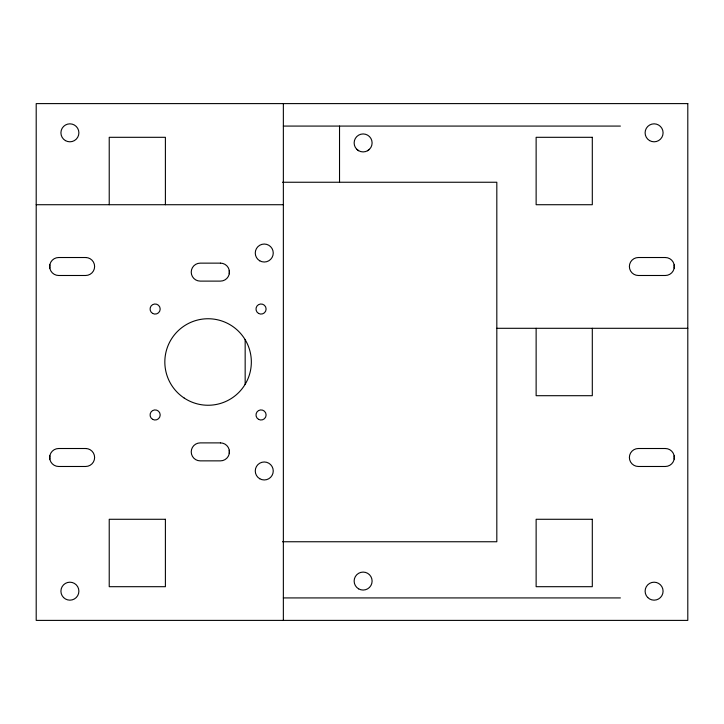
<?xml version="1.0" encoding="UTF-8"?>
<svg xmlns="http://www.w3.org/2000/svg" width="724" height="724" viewBox="0 0 724 724"><rect width="100%" height="100%" fill="white"/><g stroke="black" fill="none" stroke-linecap="round" stroke-linejoin="round"><path stroke-width="1.09" d="M49.838 264.821L49.838 268.188M229.282 273.781L229.282 270.468M229.282 453.532L229.282 450.219M674.162 459.143L674.162 455.812M49.838 455.812L49.838 459.179M674.162 268.188L674.162 264.857M367.62 150.71L369.475 149.28M283.356 126.076L620.396 126.076M282.478 182.249L496.818 182.249L496.818 541.751L282.478 541.751M36.2 204.72L283.356 204.72M496.818 328.298L687.8 328.298M283.356 597.924L620.396 597.924M356.769 149.28L358.633 150.71A8.987 8.987 0 0 0 372.109 142.927A8.987 8.987 0 0 0 358.633 135.144A8.987 8.987 0 0 0 358.633 150.71M592.304 328.298L592.304 395.702L536.131 395.702L536.131 328.298M339.529 126.076L339.529 182.249M283.356 103.604L283.356 620.396M245.164 339.529L245.164 384.471M165.398 204.72L165.398 137.307L109.224 137.307L109.224 204.72M687.8 103.604L36.2 103.604L36.2 620.396L687.8 620.396L687.8 103.604M592.304 137.307L536.131 137.307L536.131 204.72L592.304 204.72L592.304 137.307M85.631 257.518L58.671 257.518A8.987 8.987 0 0 0 49.684 266.504A8.987 8.987 0 0 0 58.671 275.491L85.631 275.491A8.987 8.987 0 0 0 94.618 266.504A8.987 8.987 0 0 0 85.631 257.518M665.329 257.518L638.369 257.518A8.987 8.987 0 0 0 629.382 266.504A8.987 8.987 0 0 0 638.369 275.491L665.329 275.491A8.987 8.987 0 0 0 674.316 266.504A8.987 8.987 0 0 0 665.329 257.518M220.449 263.138L200.222 263.138A8.987 8.987 0 0 0 191.236 272.124A8.987 8.987 0 0 0 200.222 281.111L220.449 281.111A8.987 8.987 0 0 0 229.436 272.124A8.987 8.987 0 0 0 220.449 263.138M220.449 442.889L200.222 442.889A8.987 8.987 0 0 0 191.236 451.876A8.987 8.987 0 0 0 200.222 460.862L220.449 460.862A8.987 8.987 0 0 0 229.436 451.876A8.987 8.987 0 0 0 220.449 442.889M85.631 448.509L58.671 448.509A8.987 8.987 0 0 0 49.684 457.496A8.987 8.987 0 0 0 58.671 466.482L85.631 466.482A8.987 8.987 0 0 0 94.618 457.496A8.987 8.987 0 0 0 85.631 448.509M665.329 448.509L638.369 448.509A8.987 8.987 0 0 0 629.382 457.496A8.987 8.987 0 0 0 638.369 466.482L665.329 466.482A8.987 8.987 0 0 0 674.316 457.496A8.987 8.987 0 0 0 665.329 448.509M165.398 519.28L109.224 519.28L109.224 586.693L165.398 586.693L165.398 519.28M592.304 519.28L536.131 519.28L536.131 586.693L592.304 586.693L592.304 519.28M65.413 140.601A8.987 8.987 0 0 0 78.889 132.818A8.987 8.987 0 0 0 65.413 125.035A8.987 8.987 0 0 0 65.413 140.601M63.549 597.535A8.987 8.987 0 0 0 78.581 593.508A8.987 8.987 0 0 0 67.576 582.503A8.987 8.987 0 0 0 63.549 597.535M358.633 588.856A8.987 8.987 0 0 0 372.109 581.073A8.987 8.987 0 0 0 358.633 573.29A8.987 8.987 0 0 0 358.633 588.856M649.6 140.601A8.987 8.987 0 0 0 663.084 132.818A8.987 8.987 0 0 0 649.6 125.035A8.987 8.987 0 0 0 649.6 140.601M647.745 597.535A8.987 8.987 0 0 0 662.777 593.508A8.987 8.987 0 0 0 651.772 582.503A8.987 8.987 0 0 0 647.745 597.535M152.601 419.341A5.059 5.059 0 0 0 160.185 414.961A5.059 5.059 0 0 0 152.601 410.58A5.059 5.059 0 0 0 152.601 419.341M184.249 398.091A43.25 43.25 0 0 0 251.264 364.597A43.25 43.25 0 0 0 188.747 323.311A43.25 43.25 0 0 0 184.249 398.091M152.601 313.42A5.059 5.059 0 0 0 160.185 309.039A5.059 5.059 0 0 0 152.601 304.659A5.059 5.059 0 0 0 152.601 313.42M259.762 260.812A8.987 8.987 0 0 0 273.247 253.029A8.987 8.987 0 0 0 259.762 245.246A8.987 8.987 0 0 0 259.762 260.812M259.762 478.754A8.987 8.987 0 0 0 273.247 470.971A8.987 8.987 0 0 0 259.762 463.188A8.987 8.987 0 0 0 259.762 478.754M258.522 419.341A5.059 5.059 0 0 0 266.106 414.961A5.059 5.059 0 0 0 258.522 410.58A5.059 5.059 0 0 0 258.522 419.341M258.522 313.42A5.059 5.059 0 0 0 266.106 309.039A5.059 5.059 0 0 0 258.522 304.659A5.059 5.059 0 0 0 258.522 313.42"/></g></svg>
